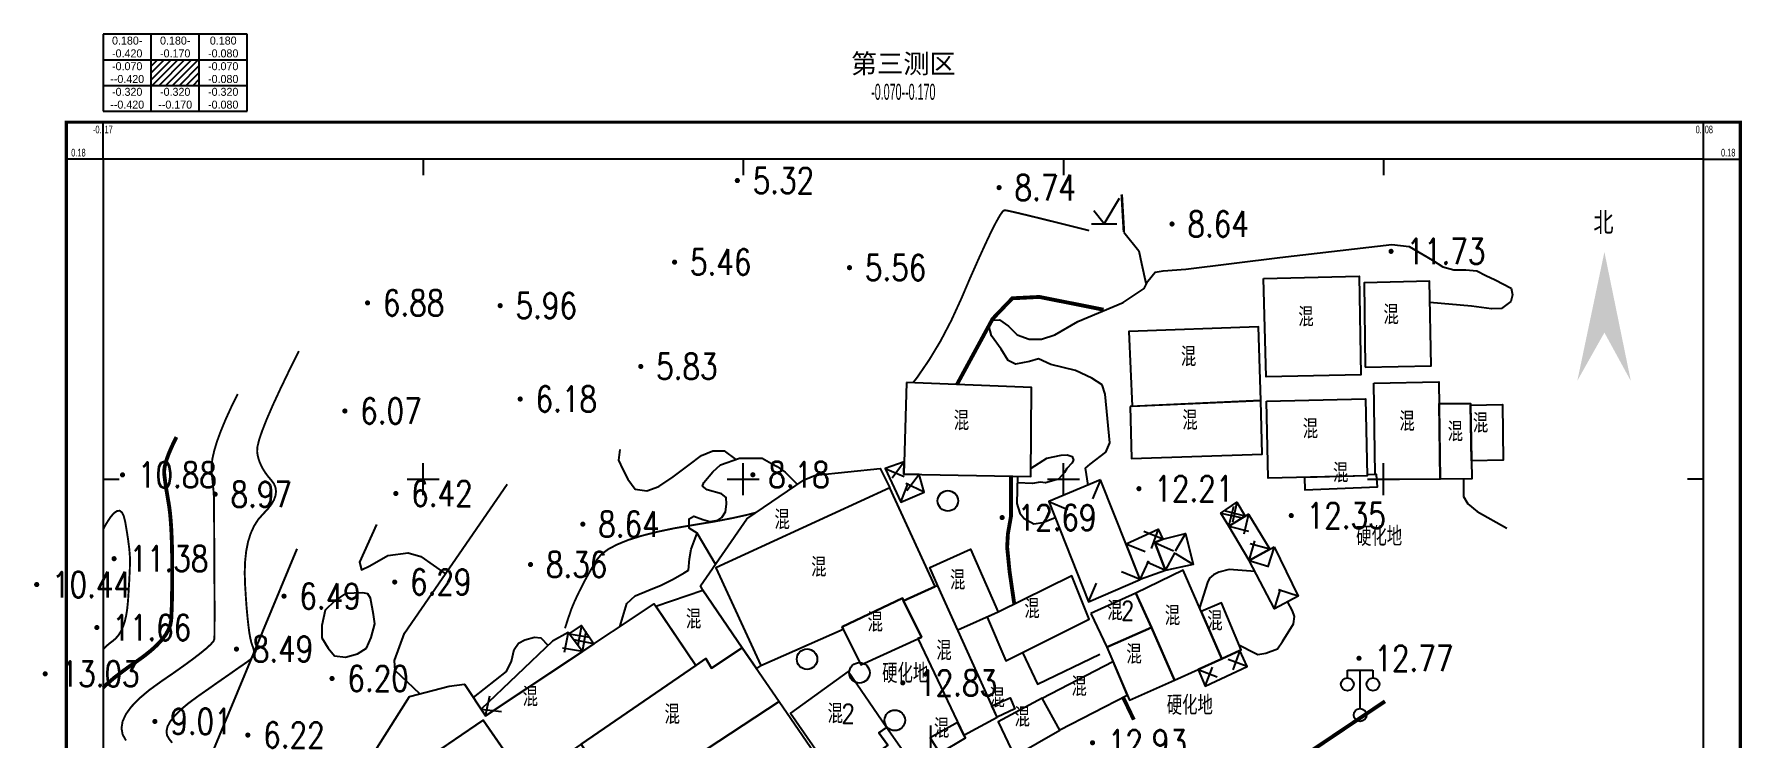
# Model space of a CAD drawing. Extents: x -181 to 86, y -86 to 200.
# Drawn here: x -180.8 to 86, y 89.5 to 199.5 of the extents above; entities that cross this region are included whole.
import ezdxf
from ezdxf.enums import TextEntityAlignment as Align

# ---------------------------------------------------------------- set-up
doc = ezdxf.new("R2010")
doc.units = 0
doc.header["$LTSCALE"] = 0.5
doc.linetypes.add('DASHED', pattern=[0.75, 0.5, -0.25])
doc.linetypes.add('X3', pattern=[5, 4, -1])
doc.layers.get('0').update_dxf_attribs({"linetype": 'CONTINUOUS'})
for name, color, linetype in [('DGX', 2, 'CONTINUOUS'), ('DLDW', 11, 'CONTINUOUS'), ('DLSS', 4, 'CONTINUOUS'), ('GCD', 1, 'CONTINUOUS'), ('JMD', 6, 'CONTINUOUS'), ('TK', 7, 'CONTINUOUS'), ('ZBTZ', 3, 'CONTINUOUS'), ('ZJ', 7, 'CONTINUOUS')]:
    doc.layers.add(name, color=color, linetype=linetype)
doc.styles.add('HZ', font='rs.shx', dxfattribs={"width": 0.8, "bigfont": 'hztxt.shx'})
doc.styles.add('中等线体', font='')
doc.styles.add('粗等线体', font='simhei.ttf')
doc.styles.add('细等线体', font='', dxfattribs={"width": 0.8})
doc.styles.add('长等线体', font='', dxfattribs={"width": 0.8})
doc.styles.get('中等线体').set_extended_font_data('FZZhongDengXian-Z07S')
doc.styles.get('细等线体').set_extended_font_data('FZXiDengXian-Z06S')
doc.styles.get('长等线体').set_extended_font_data('FZXiDengXian-Z06S')
doc.linetypes.add('1161', pattern='A,0,[149,AAA.SHX,S=0.15,R=0,X=0,Y=0],-1.6', length=1.6)
doc.linetypes.add('443', pattern='A,5,[169,AAA.SHX,S=0.83,R=0,X=0,Y=0],5', length=10)
doc.linetypes.add('444', pattern='A,4.5,[145,AAA.SHX,S=1,R=0,X=0,Y=1],4.5,-0.5,[146,AAA.SHX,S=1,R=0,X=0,Y=0],-0.5', length=10)

# ---------------------------------------------------------------- blocks, each defined once
blk = doc.blocks.new('GC200')
at = {"linetype": 'Continuous', "const_width": 0.2, "flags": 128}
blk.add_lwpolyline([(-0.1, 0, 1), (0.1, 0, 1)], format="xyb", close=True, dxfattribs=at)
blk = doc.blocks.new('gc122')
blk.add_circle((0, 0), 0.8)
blk = doc.blocks.new('gc123')
for p, q in [((0, 0), (1.2, 2)), ((-1, 0), (1, 0)), ((0, 0), (-0.8, 1))]:
    blk.add_line(p, q)
blk = doc.blocks.new('gc097')
for p, q in [((-1, 2.9), (-1, 3.5)), ((-1, 3.5), (1, 3.5)), ((0, 0.5), (0, 3.5)), ((1, 3.5), (1, 2.9))]:
    blk.add_line(p, q)
for centre in [(-1, 2.4), (1, 2.4), (0, 0)]:
    blk.add_circle(centre, 0.5)
blk = doc.blocks.new('actkf1')
for p, q in [((45, 24), (0, 24)), ((0, 24), (0, 0)), ((15, 0), (15, 24)), ((30, 0), (30, 24)), ((45, 0), (45, 24)), ((0, 16), (45, 16)), ((0, 8), (45, 8)), ((0, 0), (45, 0))]:
    blk.add_line(p, q)
at = {"color": 0}
for p, q in [((15, 9.79), (21.21, 16)), ((15, 11.91), (19.09, 16)), ((15, 14.04), (16.96, 16)), ((15.33, 8), (23.33, 16)), ((17.45, 8), (25.45, 16)), ((19.57, 8), (27.57, 16)), ((21.69, 8), (29.69, 16)), ((23.81, 8), (30, 14.19)), ((25.94, 8), (30, 12.06)), ((28.06, 8), (30, 9.94))]:
    blk.add_line(p, q, dxfattribs=at)

msp = doc.modelspace()

# ---------------------------------------------------------------- linework, layer by layer
at = {"layer": 'DGX', "linetype": 'Continuous', "const_width": 0.3, "flags": 128}
for points, elevation in [([(-43.49, 145.07), (-42.86, 145.87), (-40.96, 148.64), (-39.17, 151.61), (-37.51, 154.78), (-35.96, 158.16), (-34.56, 161.43), (-33.31, 164.25), (-32.22, 166.64), (-31.3, 168.59), (-30.53, 170.1), (-29.92, 171.18), (-29.48, 171.82), (-29.2, 172.02), (-28.81, 171.96), (-28.06, 171.8), (-26.95, 171.54), (-25.48, 171.19), (-23.64, 170.74), (-21.44, 170.2), (-18.88, 169.56), (-15.96, 168.83)], 9), ([(-139.42, 150.02), (-141, 146.86), (-142.36, 144.03), (-143.51, 141.55), (-144.43, 139.42), (-145.14, 137.63), (-145.63, 136.19), (-145.9, 135.09), (-145.95, 134.34), (-145.87, 133.76), (-145.73, 133.19), (-145.53, 132.62), (-145.28, 132.06), (-144.98, 131.5), (-144.62, 130.95), (-144.21, 130.4), (-143.74, 129.86), (-143.33, 129.31), (-143.08, 128.72), (-143, 128.11), (-143.08, 127.46), (-143.32, 126.78), (-143.73, 126.08), (-144.3, 125.34), (-145.03, 124.57), (-145.79, 123.71), (-146.43, 122.7), (-146.96, 121.54), (-147.37, 120.23), (-147.66, 118.77), (-147.83, 117.15), (-147.89, 115.39), (-147.83, 113.47), (-147.71, 111.58), (-147.59, 109.89), (-147.45, 108.41), (-147.31, 107.12), (-147.17, 106.04), (-147.01, 105.16), (-146.85, 104.48), (-146.69, 104.01), (-146.55, 103.64), (-146.47, 103.29), (-146.47, 102.96), (-146.52, 102.65), (-146.64, 102.35), (-146.83, 102.07), (-147.08, 101.8), (-147.4, 101.56), (-147.83, 101.26), (-148.41, 100.86), (-149.15, 100.35), (-150.04, 99.72), (-151.09, 98.99), (-152.3, 98.15), (-153.66, 97.19), (-155.18, 96.13), (-156.65, 95.05), (-157.86, 94.04), (-158.81, 93.1), (-159.5, 92.22), (-159.94, 91.42), (-160.11, 90.69), (-160.03, 90.03), (-159.69, 89.44), (-159.22, 88.86)], 8), ([(-148.99, 143.31), (-150.02, 141.21), (-150.9, 139.28), (-151.63, 137.51), (-152.22, 135.91), (-152.65, 134.47), (-152.94, 133.2), (-153.07, 132.09), (-153.06, 131.15), (-152.98, 130.34), (-152.91, 129.64), (-152.85, 129.04), (-152.8, 128.55), (-152.76, 128.16), (-152.73, 127.88), (-152.72, 127.7), (-152.71, 127.63), (-152.7, 127.44), (-152.7, 126.92), (-152.69, 126.06), (-152.68, 124.87), (-152.67, 123.35), (-152.66, 121.49), (-152.65, 119.3), (-152.63, 116.77), (-152.62, 114.23), (-152.61, 112), (-152.6, 110.07), (-152.6, 108.45), (-152.61, 107.13), (-152.61, 106.12), (-152.62, 105.41), (-152.64, 105.02), (-152.78, 104.7), (-153.18, 104.24), (-153.84, 103.63), (-154.75, 102.88), (-155.92, 101.98), (-157.34, 100.94), (-159.02, 99.75), (-160.96, 98.42), (-162.85, 97.05), (-164.4, 95.74), (-165.6, 94.49), (-166.46, 93.31), (-166.97, 92.19), (-167.14, 91.13), (-166.96, 90.14), (-166.44, 89.21)], 9), ([(-170, 122.2), (-169.54, 123.04), (-168.91, 124.02), (-168.35, 124.69), (-167.85, 125.04), (-167.43, 125.09), (-167.07, 124.82), (-166.78, 124.24), (-166.56, 123.36), (-166.39, 122.35), (-166.24, 121.42), (-166.11, 120.57), (-166.01, 119.8), (-165.92, 119.1), (-165.87, 118.48), (-165.83, 117.94), (-165.82, 117.47), (-165.82, 117), (-165.83, 116.42), (-165.85, 115.76), (-165.89, 114.99), (-165.93, 114.13), (-165.99, 113.17), (-166.05, 112.11), (-166.13, 110.96), (-166.24, 109.81), (-166.4, 108.77), (-166.62, 107.83), (-166.9, 107), (-167.23, 106.27), (-167.61, 105.65), (-168.06, 105.13), (-168.55, 104.72), (-169.07, 104.33), (-169.59, 103.87), (-170, 103.44)], 11), ([(-97.86, 106.74), (-97.32, 108.39), (-96.85, 109.74), (-96.44, 110.74), (-96.06, 111.57), (-95.66, 112.41), (-95.24, 113.24), (-94.81, 114.08), (-94.35, 114.92), (-93.87, 115.76), (-93.37, 116.61), (-92.86, 117.46), (-92.16, 118.29), (-91.11, 119.07), (-89.72, 119.81), (-87.98, 120.52), (-85.89, 121.17), (-83.46, 121.79), (-80.68, 122.37), (-77.55, 122.9), (-74.43, 123.41), (-71.68, 123.94), (-69.3, 124.47), (-68.03, 124.8)], 9)]:
    msp.add_lwpolyline(points, dxfattribs=dict(at, elevation=elevation))
at = {"layer": 'DGX', "color": 3, "linetype": 'Continuous', "const_width": 0.6, "elevation": 10, "flags": 128}
for points in [[(-36.62, 144.8), (-31.04, 155.06), (-27.97, 158.26), (-23.75, 158.47), (-13.72, 156.48)], [(-158.56, 136.6), (-159.04, 135.62), (-159.45, 134.71), (-159.8, 133.88), (-160.07, 133.13), (-160.27, 132.46), (-160.41, 131.86), (-160.47, 131.35), (-160.47, 130.9), (-160.42, 130.48), (-160.36, 130.01), (-160.3, 129.51), (-160.22, 128.96), (-160.13, 128.36), (-160.02, 127.73), (-159.91, 127.05), (-159.78, 126.33), (-159.66, 125.54), (-159.55, 124.64), (-159.46, 123.64), (-159.38, 122.54), (-159.32, 121.34), (-159.27, 120.04), (-159.24, 118.63), (-159.22, 117.12), (-159.22, 115.61), (-159.22, 114.21), (-159.23, 112.91), (-159.25, 111.72), (-159.27, 110.63), (-159.3, 109.64), (-159.34, 108.76), (-159.38, 107.99), (-159.51, 107.25), (-159.8, 106.5), (-160.24, 105.72), (-160.85, 104.92), (-161.61, 104.1), (-162.54, 103.25), (-163.62, 102.39), (-164.86, 101.5), (-166.12, 100.63), (-167.23, 99.81), (-168.21, 99.06), (-169.05, 98.35), (-169.76, 97.71), (-170, 97.46)]]:
    msp.add_lwpolyline(points, dxfattribs=at)
at = {"layer": 'DLSS', "linetype": 'X3', "const_width": 0.6, "flags": 128}
msp.add_lwpolyline([(-28.17, 130.5), (-28.18, 124.21), (-28.66, 121.49), (-28.78, 119.4), (-28.4, 115.59), (-27.66, 110.49)], dxfattribs=at)
at = {"layer": 'DLSS', "linetype": 'Continuous', "const_width": 0.6, "flags": 128}
msp.add_lwpolyline([(30.25, 95.33), (19.04, 87.8), (-0.47, 74.75), (-20.82, 61.15), (-43.08, 45.83)], dxfattribs=at)
at = {"layer": 'JMD', "linetype": 'Continuous'}
for p, q in [((-47.84, 131.67), (-44.89, 130.44)), ((-44.89, 132.74), (-46.76, 130.15)), ((-42.51, 130.75), (-44.46, 128.22)), ((-45.4, 126.42), (-44.25, 129.41)), ((-41.73, 127.97), (-44.62, 129.36)), ((-14.18, 129.92), (-15.42, 126.97)), ((-22.26, 126.52), (-19.31, 125.28)), ((5.84, 122.69), (6.63, 125.79)), ((7.12, 126.41), (6.43, 123.29)), ((4.63, 124.72), (7.75, 124.02)), ((8.42, 124.22), (5.32, 125.01)), ((8.95, 124.54), (8.18, 121.43)), ((-4.44, 120.63), (-7.4, 121.83)), ((-5.17, 122.19), (-6.28, 119.18)), ((-5.73, 120.15), (-2.81, 118.82)), ((-0.9, 121.55), (-2.54, 118.8)), ((5.84, 122.69), (8.94, 121.9)), ((9.05, 117.31), (9.89, 120.4)), ((-10.2, 119.92), (-7.23, 118.72)), ((-4.06, 115.73), (-2.53, 118.54)), ((0.29, 116.67), (-2.42, 118.37)), ((12.28, 119.09), (9.19, 119.91)), ((12.94, 119.45), (11.97, 116.4)), ((-7.98, 114.34), (-10.93, 115.57)), ((-7.98, 114.34), (-6.65, 117.26)), ((-4.06, 115.73), (-6.97, 117.08)), ((9.05, 117.31), (12.11, 116.39)), ((-16.06, 110.84), (-14.84, 113.8)), ((12.98, 109.79), (13.93, 112.85)), ((16.66, 111.76), (13.62, 112.75)), ((-95.26, 107.18), (-95.87, 104.04)), ((-97.36, 106.08), (-98, 102.95)), ((-97.18, 105.85), (-94.02, 105.34)), ((-93.34, 104.28), (-96.47, 104.91)), ((-95.1, 103.11), (-94.57, 106.26)), ((-95.1, 103.11), (-98.26, 103.64)), ((8.74, 100.74), (5.73, 101.85)), ((7.58, 103.28), (6.46, 100.27)), ((1.06, 100.32), (4.03, 99.14)), ((2.16, 97.67), (3.32, 100.65)), ((-110.25, 93.06), (-109.62, 96.2)), ((-110.94, 94.1), (-107.76, 93.74))]:
    msp.add_line(p, q, dxfattribs=at)
at = {"layer": 'JMD', "linetype": 'Continuous', "flags": 128}
for points in [[(11.25, 161.35), (26.23, 161.69), (26.46, 146.29), (11.69, 145.98)], [(27.16, 147.52), (37.47, 147.72), (37.22, 160.91), (27, 160.68)], [(10.87, 142.31), (10.5, 153.78), (-9.78, 153.07), (-9.25, 141.4)], [(-44.52, 145.11), (-44.94, 130.79), (-25.06, 130.44), (-24.95, 144.34)], [(28.5, 145), (38.64, 145.19), (38.87, 130), (28.99, 129.94), (28.94, 130.74), (28.72, 130.74)], [(-9.58, 141.38), (-9.37, 133.23), (11.04, 133.9), (10.87, 142.31)], [(11.73, 142.21), (27.22, 142.57), (27.45, 130.52), (12, 130.16)], [(38.69, 141.82), (43.6, 141.85), (43.8, 130.07), (38.87, 130)], [(43.6, 141.59), (48.63, 141.67), (48.73, 132.97), (43.75, 132.88)], [(-67.26, 100.91), (-67.95, 100.44), (-70.16, 103.66), (-76.31, 112.67), (-76.66, 113.34), (-69.47, 123.82), (-60.49, 129.89), (-58.7, 130.66), (-48.61, 131.69), (-47.13, 128.66), (-74.27, 116.17)], [(-44.89, 132.74), (-47.84, 131.67), (-45.4, 126.42), (-41.73, 127.97), (-42.51, 130.75), (-44.94, 130.79)], [(17.66, 130.29), (17.72, 128.36), (29.06, 128.8), (28.94, 130.74), (27.44, 130.71), (27.45, 130.52)], [(-47.13, 128.66), (-74.27, 116.17), (-67.26, 100.91), (-54.41, 106.59), (-54.56, 106.95), (-45.15, 111.43), (-44.97, 111.01), (-40, 113.24)], [(-14.18, 129.92), (-22.26, 126.52), (-16.06, 110.84), (-7.98, 114.34)], [(5.84, 122.69), (4.63, 124.72), (7.12, 126.41), (8.42, 124.22)], [(9.05, 117.31), (5.84, 122.69), (8.95, 124.54), (12.28, 119.09)], [(-10.2, 119.92), (-5.17, 122.19), (-4.44, 120.63), (-5.73, 120.15), (-4.06, 115.73), (-7.98, 114.34)], [(-4.44, 120.63), (-0.9, 121.55), (0.29, 116.67), (-4.06, 115.73), (-5.73, 120.15)], [(-39.59, 113.35), (-40.87, 116.21), (-34.49, 119.11), (-30.19, 109.25), (-36.47, 106.42)], [(12.94, 119.45), (16.66, 111.76), (12.98, 109.79), (9.05, 117.31)], [(-31.88, 108.49), (-28.97, 101.66), (-15.97, 108.15), (-18.67, 114.91), (-30.19, 109.25)], [(-2.64, 98.65), (4.76, 101.98), (-1.29, 115.83), (-8.66, 112.24), (-6.23, 106.83)], [(-83.66, 110.17), (-76.31, 112.67), (-70.16, 103.66), (-74.95, 100.5), (-75.86, 101.99), (-77.42, 100.92)], [(-42.71, 105.13), (-35.57, 90.04), (-30.35, 92.83), (-39.59, 113.35), (-40, 113.24), (-44.97, 111.01), (-42.18, 105.37)], [(-15.71, 109.05), (-13.23, 103.76), (-6.23, 106.83), (-8.66, 112.24)], [(-131.08, 78.43), (-132.37, 79.96), (-122.14, 96.07), (-115.96, 97.7), (-113.54, 97.99), (-110.25, 93.06), (-83.9, 110.53), (-77.42, 100.92), (-95.32, 88.66), (-103.9, 82.7), (-110.62, 92.39)], [(-54.41, 106.59), (-51.62, 101), (-42.18, 105.37), (-44.97, 111.01), (-45.15, 111.43), (-54.56, 106.95)], [(4.76, 101.98), (7.76, 103.36), (4.71, 110.73), (1.55, 109.34)], [(-97.18, 105.85), (-95.26, 107.18), (-93.34, 104.28), (-95.1, 103.11)], [(-13.23, 103.76), (-9.69, 95.5), (-2.64, 98.65), (-6.24, 106.83)], [(-95.1, 103.11), (-97.36, 106.08), (-99.79, 104.7), (-110.94, 94.1), (-110.25, 93.06)], [(-77.42, 100.92), (-75.86, 101.99), (-74.95, 100.5), (-70.16, 103.66), (-64.4, 95.28), (-89.02, 79.09), (-95.32, 88.66)], [(-10.01, 96.25), (-20.55, 90.81), (-23.31, 95.83), (-12.28, 101.56)], [(1.06, 100.32), (2.16, 97.67), (8.74, 100.74), (7.58, 103.28), (4.76, 101.98)], [(-52.04, 85.09), (-47.43, 88.46), (-48.8, 90.4), (-47.65, 91.23), (-53.62, 100.01), (-62.61, 93.49), (-56.57, 84.79), (-53.46, 86.98)], [(-64.4, 95.28), (-58.91, 87.32), (-65.29, 83.08), (-65.57, 83.49), (-83.76, 71.22), (-87.32, 76.5), (-89.02, 79.09)], [(-31.15, 94.61), (-28.31, 95.86), (-27.56, 94.17), (-30.35, 92.83)], [(-23.31, 95.83), (-30.16, 92.12), (-27.62, 86.78), (-20.55, 90.81)], [(-135.38, 75.05), (-135.59, 75.36), (-110.62, 92.39), (-99.12, 75.79), (-110.97, 67.77), (-106.83, 61.59), (-107.38, 61.17), (-106.17, 59.47), (-118.62, 50.43)], [(-56.57, 84.79), (-52.44, 78.85), (-43.44, 85.3), (-47.65, 91.23), (-48.8, 90.4), (-47.43, 88.46), (-52.04, 85.09), (-53.46, 86.98)], [(-36.51, 92.03), (-40.83, 89.63), (-39.27, 87.22), (-35.31, 89.61), (-35.57, 90.04)]]:
    msp.add_lwpolyline(points, close=True, dxfattribs=at)
at = {"layer": 'JMD', "linetype": '444', "flags": 128}
msp.add_lwpolyline([(-26.38, 102.95), (-24.06, 98.02), (-14.29, 102.71)], dxfattribs=at)
at = {"layer": 'JMD', "linetype": '443', "const_width": 0.6, "flags": 128}
msp.add_lwpolyline([(-10.65, 95.92), (-8.99, 92.46)], dxfattribs=at)
at = {"layer": 'TK', "linetype": 'Continuous'}
for p, q in [((-170, 180), (-170, 185.75)), ((80, 180), (80, 185.75)), ((-170, 180), (-175.75, 180)), ((-120, 180), (-120, 177.5)), ((-70, 180), (-70, 177.5)), ((-20, 180), (-20, 177.5)), ((30, 180), (30, 177.5)), ((80, 180), (85.75, 180)), ((-120, 127.5), (-120, 132.5)), ((-70, 127.5), (-70, 132.5)), ((-20, 127.5), (-20, 132.5)), ((30, 127.5), (30, 132.5)), ((-170, 130), (-167.5, 130)), ((-122.5, 130), (-117.5, 130)), ((-72.5, 130), (-67.5, 130)), ((-22.5, 130), (-17.5, 130)), ((27.5, 130), (32.5, 130)), ((80, 130), (77.5, 130)), ((-40.7, 71.57), (-40.7, 91.57))]:
    msp.add_line(p, q, dxfattribs=at)
at = {"layer": 'TK', "linetype": 'Continuous', "const_width": 0.5, "flags": 128}
msp.add_lwpolyline([(-175.75, -75.75), (85.75, -75.75), (85.75, 185.75), (-175.75, 185.75)], close=True, dxfattribs=at)
at = {"layer": 'TK', "linetype": 'Continuous', "flags": 128}
msp.add_lwpolyline([(-170, -70), (80, -70), (80, 180), (-170, 180)], close=True, dxfattribs=at)
at = {"layer": 'TK', "linetype": 'DASHED'}
for points in [[(64.53, 165.5), (60.3, 145.39), (64.53, 152.9)], [(64.53, 165.5), (64.53, 152.9), (68.66, 145.34)]]:
    msp.add_solid(points, dxfattribs=at)
at = {"layer": 'ZBTZ', "linetype": 'Continuous', "const_width": 0.4, "flags": 128}
msp.add_lwpolyline([(-10.88, 174.47), (-10.54, 168.6)], dxfattribs=at)
at = {"layer": 'ZBTZ', "linetype": '1161', "flags": 128}
for points in [[(-10.54, 168.6), (-8.22, 165.69), (-7.77, 163.67), (-7.09, 160.62)], [(-6.82, 160.94), (-5.65, 162.32), (-4.42, 162.57), (-0.88, 162.81), (13.81, 164.62), (31.33, 166.64), (34.03, 166.36), (37.67, 164.23), (39.31, 163.15), (40.99, 162.7), (42.9, 162.7), (44.58, 162.53), (45.98, 161.81), (47.44, 161.13), (49.96, 159.85), (50.19, 158.78), (49.91, 157.77), (48.45, 156.65), (46.88, 156.6), (43.74, 157.04), (37.28, 157.61)], [(-16.12, 129.1), (-16.52, 131.73), (-15.79, 132.37), (-13.38, 134.22), (-12.74, 135.71), (-13.46, 143.31), (-13.96, 144.76), (-15.53, 145.77), (-18.1, 146.98), (-21.95, 147.94), (-23.87, 148.8), (-25.3, 148.4), (-27.47, 147.99), (-28.64, 148.55), (-29.7, 150.31), (-31.21, 152.39), (-31.67, 154.15), (-31.16, 154.86), (-29.95, 154.91), (-28.58, 153.9), (-27.22, 152.54), (-25.35, 151.88), (-23.43, 151.88), (-21.31, 152.54), (-17.72, 154.61), (-10.66, 157.6), (-7.38, 159.77), (-6.82, 160.94)], [(-89.27, 134.64), (-89.52, 132.99), (-88.8, 131.5), (-88.02, 130), (-86.88, 128.45), (-85.09, 128.21), (-83.18, 128.87), (-80.96, 130.36), (-78.45, 132.27), (-76.54, 133.71), (-74.74, 134.43), (-73.01, 134.43), (-71.16, 133.09)], [(-25.05, 131.73), (-22.56, 133.27), (-20.33, 133.78), (-19.39, 133.81), (-18.64, 133.56), (-18.42, 132.99), (-18.67, 132.52), (-19.46, 131.66), (-19.82, 131.05), (-20.76, 130), (-21.84, 129.68), (-22.77, 129.43), (-23.6, 129.57), (-24.82, 129.36), (-27.18, 129.42)], [(-74.32, 116.76), (-77.22, 121.61), (-78.44, 122.34), (-78.44, 123.36), (-78.44, 123.84), (-77.71, 124.23), (-76.3, 123.74), (-75.23, 123.4), (-73.97, 123.6), (-73.33, 124.04), (-72.8, 124.91), (-72.61, 126.12), (-72.7, 127.14), (-73.38, 127.73), (-75.62, 128.36), (-76.35, 128.94), (-76.15, 129.47), (-74.74, 131.17), (-73.58, 132.24), (-70.61, 133.28), (-68.32, 133.28), (-67.06, 133.28), (-65.6, 132.45), (-64.73, 132.02), (-63.46, 131.09), (-61.55, 129.18)], [(-120.51, 96.5), (-124.39, 100.13), (-124.49, 101.71), (-122.91, 105.95), (-106.91, 129.22)], [(-27.16, 130.48), (-27.27, 126.22), (-26.8, 124.72), (-26.12, 123.85), (-24.61, 123.06), (-23.2, 123.24), (-21.27, 124.01)], [(42.52, 130.05), (42.52, 127.31), (43.21, 126.19), (44.64, 124.95), (49.3, 122.34)], [(-127.31, 122.95), (-129.96, 117.07), (-129.62, 115.87), (-128.34, 116.47), (-125.52, 118.09), (-122.36, 118.52), (-120.39, 117.92), (-116.51, 115.25)], [(-89.27, 106.97), (-88.21, 110.62), (-86.87, 111.81), (-84.78, 112.66), (-82.83, 113.47), (-80.98, 114.42), (-79.22, 115.37), (-78.55, 115.8), (-78.41, 117.56), (-78.12, 119.08), (-77.22, 121.61)], [(-155.81, 80.44), (-139.69, 119.15)], [(9.96, 115.58), (5.89, 115.89), (4.29, 115.51), (3.46, 115.1), (2.82, 114.58), (2.53, 113.88), (1.29, 109.94)], [(7.44, 104.14), (9.98, 102.85), (10.39, 102.64), (11.63, 102.85), (13.48, 103.54), (14.25, 104.68), (15.97, 107.42), (16.13, 108.57), (15.8, 109.48), (15.04, 110.89)], [(-112.15, 95.91), (-107, 100.01), (-106.2, 101.58), (-105.82, 103.43), (-105.1, 104.43), (-104.15, 104.95), (-102.63, 105.33), (-101.63, 105.24), (-100.49, 104.04)]]:
    msp.add_lwpolyline(points, dxfattribs=at)
msp.add_lwpolyline([(-129.42, 112.25), (-132.12, 112.15), (-133.81, 111.04), (-135.34, 109.56), (-135.82, 107.18), (-135.82, 105.23), (-134.86, 103.64), (-133.86, 102.43), (-132.17, 102.22), (-130.27, 102.74), (-128.89, 103.64), (-128.15, 105.28), (-127.57, 107.45), (-127.78, 108.87), (-128.26, 111.41), (-128.68, 112.09)], close=True, dxfattribs=at)

# ---------------------------------------------------------------- block references
at = {"layer": 'DLDW', "linetype": 'Continuous', "xscale": 2, "yscale": 2}
msp.add_blockref('gc097', (26.37, 93.19), dxfattribs=at)
at = {"layer": 'GCD', "linetype": 'Continuous'}
ref = msp.add_blockref('GC200', (-70.93, 176.64, 5.32), dxfattribs=dict(at, xscale=2, yscale=2, zscale=2))
ref.add_attrib('height', '5.32', dxfattribs={"linetype": 'Continuous', "height": 4, "style": 'HZ', "width": 0.8}).set_placement((-68.53, 176.64, 5.32), align=Align.MIDDLE_LEFT)
ref = msp.add_blockref('GC200', (-30.04, 175.54, 8.74), dxfattribs=dict(at, xscale=2, yscale=2, zscale=2))
ref.add_attrib('height', '8.74', dxfattribs={"linetype": 'Continuous', "height": 4, "style": 'HZ', "width": 0.8}).set_placement((-27.64, 175.54, 8.74), align=Align.MIDDLE_LEFT)
ref = msp.add_blockref('GC200', (-3.02, 169.86, 8.64), dxfattribs=dict(at, xscale=2, yscale=2, zscale=2))
ref.add_attrib('height', '8.64', dxfattribs={"linetype": 'Continuous', "height": 4, "style": 'HZ', "width": 0.8}).set_placement((-0.62, 169.86, 8.64), align=Align.MIDDLE_LEFT)
ref = msp.add_blockref('GC200', (-80.73, 163.91, 5.46), dxfattribs=dict(at, xscale=2, yscale=2, zscale=2))
ref.add_attrib('height', '5.46', dxfattribs={"linetype": 'Continuous', "height": 4, "style": 'HZ', "width": 0.8}).set_placement((-78.33, 163.91, 5.46), align=Align.MIDDLE_LEFT)
ref = msp.add_blockref('GC200', (31.2, 165.59, 11.73), dxfattribs=dict(at, xscale=2, yscale=2, zscale=2))
ref.add_attrib('height', '11.73', dxfattribs={"linetype": 'Continuous', "height": 4, "style": 'HZ', "width": 0.8}).set_placement((33.6, 165.59, 11.73), align=Align.MIDDLE_LEFT)
ref = msp.add_blockref('GC200', (-53.41, 163.04, 5.56), dxfattribs=dict(at, xscale=2, yscale=2, zscale=2))
ref.add_attrib('height', '5.56', dxfattribs={"linetype": 'Continuous', "height": 4, "style": 'HZ', "width": 0.8}).set_placement((-51.01, 163.04, 5.56), align=Align.MIDDLE_LEFT)
ref = msp.add_blockref('GC200', (-128.7, 157.54, 6.88), dxfattribs=dict(at, xscale=2, yscale=2, zscale=2))
ref.add_attrib('height', '6.88', dxfattribs={"linetype": 'Continuous', "height": 4, "style": 'HZ', "width": 0.8}).set_placement((-126.3, 157.54, 6.88), align=Align.MIDDLE_LEFT)
ref = msp.add_blockref('GC200', (-107.98, 157.11, 5.96), dxfattribs=dict(at, xscale=2, yscale=2, zscale=2))
ref.add_attrib('height', '5.96', dxfattribs={"linetype": 'Continuous', "height": 4, "style": 'HZ', "width": 0.8}).set_placement((-105.58, 157.11, 5.96), align=Align.MIDDLE_LEFT)
ref = msp.add_blockref('GC200', (-86.02, 147.62, 5.83), dxfattribs=dict(at, xscale=2, yscale=2, zscale=2))
ref.add_attrib('height', '5.83', dxfattribs={"linetype": 'Continuous', "height": 4, "style": 'HZ', "width": 0.8}).set_placement((-83.62, 147.62, 5.83), align=Align.MIDDLE_LEFT)
ref = msp.add_blockref('GC200', (-104.85, 142.53, 6.18), dxfattribs=dict(at, xscale=2, yscale=2, zscale=2))
ref.add_attrib('height', '6.18', dxfattribs={"linetype": 'Continuous', "height": 4, "style": 'HZ', "width": 0.8}).set_placement((-102.45, 142.53, 6.18), align=Align.MIDDLE_LEFT)
ref = msp.add_blockref('GC200', (-132.24, 140.66, 6.07), dxfattribs=dict(at, xscale=2, yscale=2, zscale=2))
ref.add_attrib('height', '6.07', dxfattribs={"linetype": 'Continuous', "height": 4, "style": 'HZ', "width": 0.8}).set_placement((-129.84, 140.66, 6.07), align=Align.MIDDLE_LEFT)
ref = msp.add_blockref('GC200', (-166.98, 130.69, 10.88), dxfattribs=dict(at, xscale=2, yscale=2, zscale=2))
ref.add_attrib('height', '10.88', dxfattribs={"linetype": 'Continuous', "height": 4, "style": 'HZ', "width": 0.8}).set_placement((-164.58, 130.69, 10.88), align=Align.MIDDLE_LEFT)
ref = msp.add_blockref('GC200', (-68.5, 130.71, 8.18), dxfattribs=dict(at, xscale=2, yscale=2, zscale=2))
ref.add_attrib('height', '8.18', dxfattribs={"linetype": 'Continuous', "height": 4, "style": 'HZ', "width": 0.8}).set_placement((-66.1, 130.71, 8.18), align=Align.MIDDLE_LEFT)
ref = msp.add_blockref('GC200', (-152.51, 127.66, 8.97), dxfattribs=dict(at, xscale=2, yscale=2, zscale=2))
ref.add_attrib('height', '8.97', dxfattribs={"linetype": 'Continuous', "height": 4, "style": 'HZ', "width": 0.8}).set_placement((-150.11, 127.66, 8.97), align=Align.MIDDLE_LEFT)
ref = msp.add_blockref('GC200', (-124.28, 127.78, 6.42), dxfattribs=dict(at, xscale=2, yscale=2, zscale=2))
ref.add_attrib('height', '6.42', dxfattribs={"linetype": 'Continuous', "height": 4, "style": 'HZ', "width": 0.8}).set_placement((-121.88, 127.78, 6.42), align=Align.MIDDLE_LEFT)
ref = msp.add_blockref('GC200', (-8.19, 128.53, 12.21), dxfattribs=dict(at, xscale=2, yscale=2, zscale=2))
ref.add_attrib('height', '12.21', dxfattribs={"linetype": 'Continuous', "height": 4, "style": 'HZ', "width": 0.8}).set_placement((-5.79, 128.53, 12.21), align=Align.MIDDLE_LEFT)
ref = msp.add_blockref('GC200', (-29.56, 124.02, 12.69), dxfattribs=dict(at, xscale=2, yscale=2, zscale=2))
ref.add_attrib('height', '12.69', dxfattribs={"linetype": 'Continuous', "height": 4, "style": 'HZ', "width": 0.8}).set_placement((-27.16, 124.02, 12.69), align=Align.MIDDLE_LEFT)
ref = msp.add_blockref('GC200', (15.61, 124.33, 12.35), dxfattribs=dict(at, xscale=2, yscale=2, zscale=2))
ref.add_attrib('height', '12.35', dxfattribs={"linetype": 'Continuous', "height": 4, "style": 'HZ', "width": 0.8}).set_placement((18.01, 124.33, 12.35), align=Align.MIDDLE_LEFT)
ref = msp.add_blockref('GC200', (-95.07, 122.99, 8.64), dxfattribs=dict(at, xscale=2, yscale=2, zscale=2))
ref.add_attrib('height', '8.64', dxfattribs={"linetype": 'Continuous', "height": 4, "style": 'HZ', "width": 0.8}).set_placement((-92.67, 122.99, 8.64), align=Align.MIDDLE_LEFT)
ref = msp.add_blockref('GC200', (-168.3, 117.6, 11.38), dxfattribs=dict(at, xscale=2, yscale=2, zscale=2))
ref.add_attrib('height', '11.38', dxfattribs={"linetype": 'Continuous', "height": 4, "style": 'HZ', "width": 0.8}).set_placement((-165.9, 117.6, 11.38), align=Align.MIDDLE_LEFT)
ref = msp.add_blockref('GC200', (-103.24, 116.69, 8.36), dxfattribs=dict(at, xscale=2, yscale=2, zscale=2))
ref.add_attrib('height', '8.36', dxfattribs={"linetype": 'Continuous', "height": 4, "style": 'HZ', "width": 0.8}).set_placement((-100.84, 116.69, 8.36), align=Align.MIDDLE_LEFT)
ref = msp.add_blockref('GC200', (-180.39, 113.56, 10.44), dxfattribs=dict(at, xscale=2, yscale=2, zscale=2))
ref.add_attrib('height', '10.44', dxfattribs={"linetype": 'Continuous', "height": 4, "style": 'HZ', "width": 0.8}).set_placement((-177.99, 113.56, 10.44), align=Align.MIDDLE_LEFT)
ref = msp.add_blockref('GC200', (-124.46, 113.95, 6.29), dxfattribs=dict(at, xscale=2, yscale=2, zscale=2))
ref.add_attrib('height', '6.29', dxfattribs={"linetype": 'Continuous', "height": 4, "style": 'HZ', "width": 0.8}).set_placement((-122.06, 113.95, 6.29), align=Align.MIDDLE_LEFT)
ref = msp.add_blockref('GC200', (-141.75, 111.75, 6.49), dxfattribs=dict(at, xscale=2, yscale=2, zscale=2))
ref.add_attrib('height', '6.49', dxfattribs={"linetype": 'Continuous', "height": 4, "style": 'HZ', "width": 0.8}).set_placement((-139.35, 111.75, 6.49), align=Align.MIDDLE_LEFT)
ref = msp.add_blockref('GC200', (-170.99, 106.85, 11.66), dxfattribs=dict(at, xscale=2, yscale=2, zscale=2))
ref.add_attrib('height', '11.66', dxfattribs={"linetype": 'Continuous', "height": 4, "style": 'HZ', "width": 0.8}).set_placement((-168.59, 106.85, 11.66), align=Align.MIDDLE_LEFT)
ref = msp.add_blockref('GC200', (-149.18, 103.49, 8.49), dxfattribs=dict(at, xscale=2, yscale=2, zscale=2))
ref.add_attrib('height', '8.49', dxfattribs={"linetype": 'Continuous', "height": 4, "style": 'HZ', "width": 0.8}).set_placement((-146.78, 103.49, 8.49), align=Align.MIDDLE_LEFT)
ref = msp.add_blockref('GC200', (26.19, 102.05, 12.77), dxfattribs=dict(at, xscale=2, yscale=2, zscale=2))
ref.add_attrib('height', '12.77', dxfattribs={"linetype": 'Continuous', "height": 4, "style": 'HZ', "width": 0.8}).set_placement((28.59, 102.05, 12.77), align=Align.MIDDLE_LEFT)
ref = msp.add_blockref('GC200', (-179.06, 99.62, 13.03), dxfattribs=dict(at, xscale=2, yscale=2, zscale=2))
ref.add_attrib('height', '13.03', dxfattribs={"linetype": 'Continuous', "height": 4, "style": 'HZ', "width": 0.8}).set_placement((-176.66, 99.62, 13.03), align=Align.MIDDLE_LEFT)
ref = msp.add_blockref('GC200', (-134.25, 98.89, 6.2), dxfattribs=dict(at, xscale=2, yscale=2, zscale=2))
ref.add_attrib('height', '6.20', dxfattribs={"linetype": 'Continuous', "height": 4, "style": 'HZ', "width": 0.8}).set_placement((-131.85, 98.89, 6.2), align=Align.MIDDLE_LEFT)
ref = msp.add_blockref('GC200', (-45.09, 98.21, 12.83), dxfattribs=dict(at, xscale=2, yscale=2, zscale=2))
ref.add_attrib('height', '12.83', dxfattribs={"linetype": 'Continuous', "height": 4, "style": 'HZ', "width": 0.8}).set_placement((-42.69, 98.21, 12.83), align=Align.MIDDLE_LEFT)
ref = msp.add_blockref('GC200', (-161.92, 92.19, 9.01), dxfattribs=dict(at, xscale=2, yscale=2, zscale=2))
ref.add_attrib('height', '9.01', dxfattribs={"linetype": 'Continuous', "height": 4, "style": 'HZ', "width": 0.8}).set_placement((-159.52, 92.19, 9.01), align=Align.MIDDLE_LEFT)
ref = msp.add_blockref('GC200', (-147.4, 90.06, 6.22), dxfattribs=dict(at, xscale=2, yscale=2, zscale=2))
ref.add_attrib('height', '6.22', dxfattribs={"linetype": 'Continuous', "height": 4, "style": 'HZ', "width": 0.8}).set_placement((-145, 90.06, 6.22), align=Align.MIDDLE_LEFT)
ref = msp.add_blockref('GC200', (-15.44, 88.86, 12.93), dxfattribs=dict(at, xscale=2, yscale=2, zscale=2))
ref.add_attrib('height', '12.93', dxfattribs={"linetype": 'Continuous', "height": 4, "style": 'HZ', "width": 0.8}).set_placement((-13.04, 88.86, 12.93), align=Align.MIDDLE_LEFT)
at = {"layer": 'TK', "linetype": 'Continuous', "xscale": 0.5, "yscale": 0.5}
msp.add_blockref('actkf1', (-170, 187.5), dxfattribs=at)
at = {"layer": 'ZBTZ', "linetype": 'Continuous', "xscale": 2, "yscale": 2}
for name, p in [('gc123', (-13.62, 169.91)), ('gc122', (-38.04, 126.63)), ('gc122', (-60.04, 101.91)), ('gc122', (-51.85, 99.78)), ('gc122', (-46.33, 92.36))]:
    msp.add_blockref(name, p, dxfattribs=at)

# ---------------------------------------------------------------- texts
at = {"layer": 'JMD', "linetype": 'Continuous', "style": 'HZ', "width": 0.8}
for s, p in [('混', (31.21, 154.2)), ('混', (17.91, 153.85)), ('混', (-0.44, 147.65)), ('混', (-35.92, 137.66)), ('混', (-0.21, 137.71)), ('混', (18.6, 136.37)), ('混', (33.7, 137.54)), ('混', (41.24, 135.93)), ('混', (45.18, 137.28)), ('混', (23.33, 129.51)), ('混', (-63.93, 122.19)), ('混', (-58.21, 114.78)), ('混', (-36.51, 112.76)), ('混', (-77.76, 106.66)), ('混', (-49.38, 106.19)), ('混', (-24.89, 108.29)), ('混', (-11.95, 107.98)), ('2', (-9.95, 107.98)), ('混', (-2.95, 107.2)), ('混', (3.68, 106.38)), ('混', (-38.65, 101.74)), ('混', (-8.95, 101.18)), ('混', (-17.54, 96.14)), ('混', (-103.27, 94.54)), ('混', (-30.35, 94.36)), ('混', (-81.1, 91.78)), ('混', (-55.63, 91.9)), ('2', (-53.63, 91.9)), ('混', (-26.42, 91.36)), ('混', (-39.02, 89.62))]:
    msp.add_text(s, height=3, dxfattribs=at).set_placement(p, align=Align.CENTER)
at = {"layer": 'TK', "linetype": 'Continuous', "style": '细等线体'}
for s, p in [('0.180-', (-166.25, 198.5)), ('0.180-', (-158.75, 198.5)), ('0.180', (-151.25, 198.5)), ('-0.420', (-166.25, 196.5)), ('-0.070', (-166.25, 194.5)), ('-0.170', (-158.75, 196.5)), ('-0.080', (-151.25, 196.5)), ('-0.070', (-151.25, 194.5)), ('--0.420', (-166.25, 192.5)), ('-0.080', (-151.25, 192.5)), ('-0.320', (-166.25, 190.5)), ('-0.320', (-158.75, 190.5)), ('-0.320', (-151.25, 190.5)), ('--0.420', (-166.25, 188.5)), ('--0.170', (-158.75, 188.5)), ('-0.080', (-151.25, 188.5))]:
    msp.add_text(s, height=1.25, dxfattribs=at).set_placement(p, align=Align.MIDDLE)
at = {"layer": 'TK', "linetype": 'Continuous', "style": '粗等线体'}
msp.add_text('第三测区', height=3, dxfattribs=at).set_placement((-45, 192.5), align=Align.BOTTOM_CENTER)
at = {"layer": 'TK', "linetype": 'Continuous', "style": '长等线体', "width": 0.5}
msp.add_text('-0.070--0.170', height=2.5, dxfattribs=at).set_placement((-45, 188.5), align=Align.BOTTOM_CENTER)
at = {"layer": 'TK', "linetype": 'Continuous', "style": '中等线体', "width": 0.7}
for s, p in [('-0.', (-170.25, 184.62)), ('0.', (79.75, 184.62)), ('0.18', (85, 181))]:
    msp.add_text(s, height=1.2, dxfattribs=at).set_placement(p, align=Align.MIDDLE_RIGHT)
for s, p in [('17', (-169.8, 184.62)), ('08', (80.2, 184.62)), ('0.18', (-175, 181))]:
    msp.add_text(s, height=1.2, dxfattribs=at).set_placement(p, align=Align.MIDDLE_LEFT)
at = {"layer": 'TK', "linetype": 'DASHED', "style": 'HZ', "width": 0.9}
msp.add_text('北', height=3.5, dxfattribs=at).set_placement((62.8, 168.27))
at = {"layer": 'ZJ', "linetype": 'Continuous', "style": 'HZ', "width": 0.8}
for p in [(29.33, 119.59), (-44.71, 98.2), (-0.24, 93.22)]:
    msp.add_text('硬化地', height=3, dxfattribs=at).set_placement(p, align=Align.CENTER)

doc.saveas('drawing.dxf')
